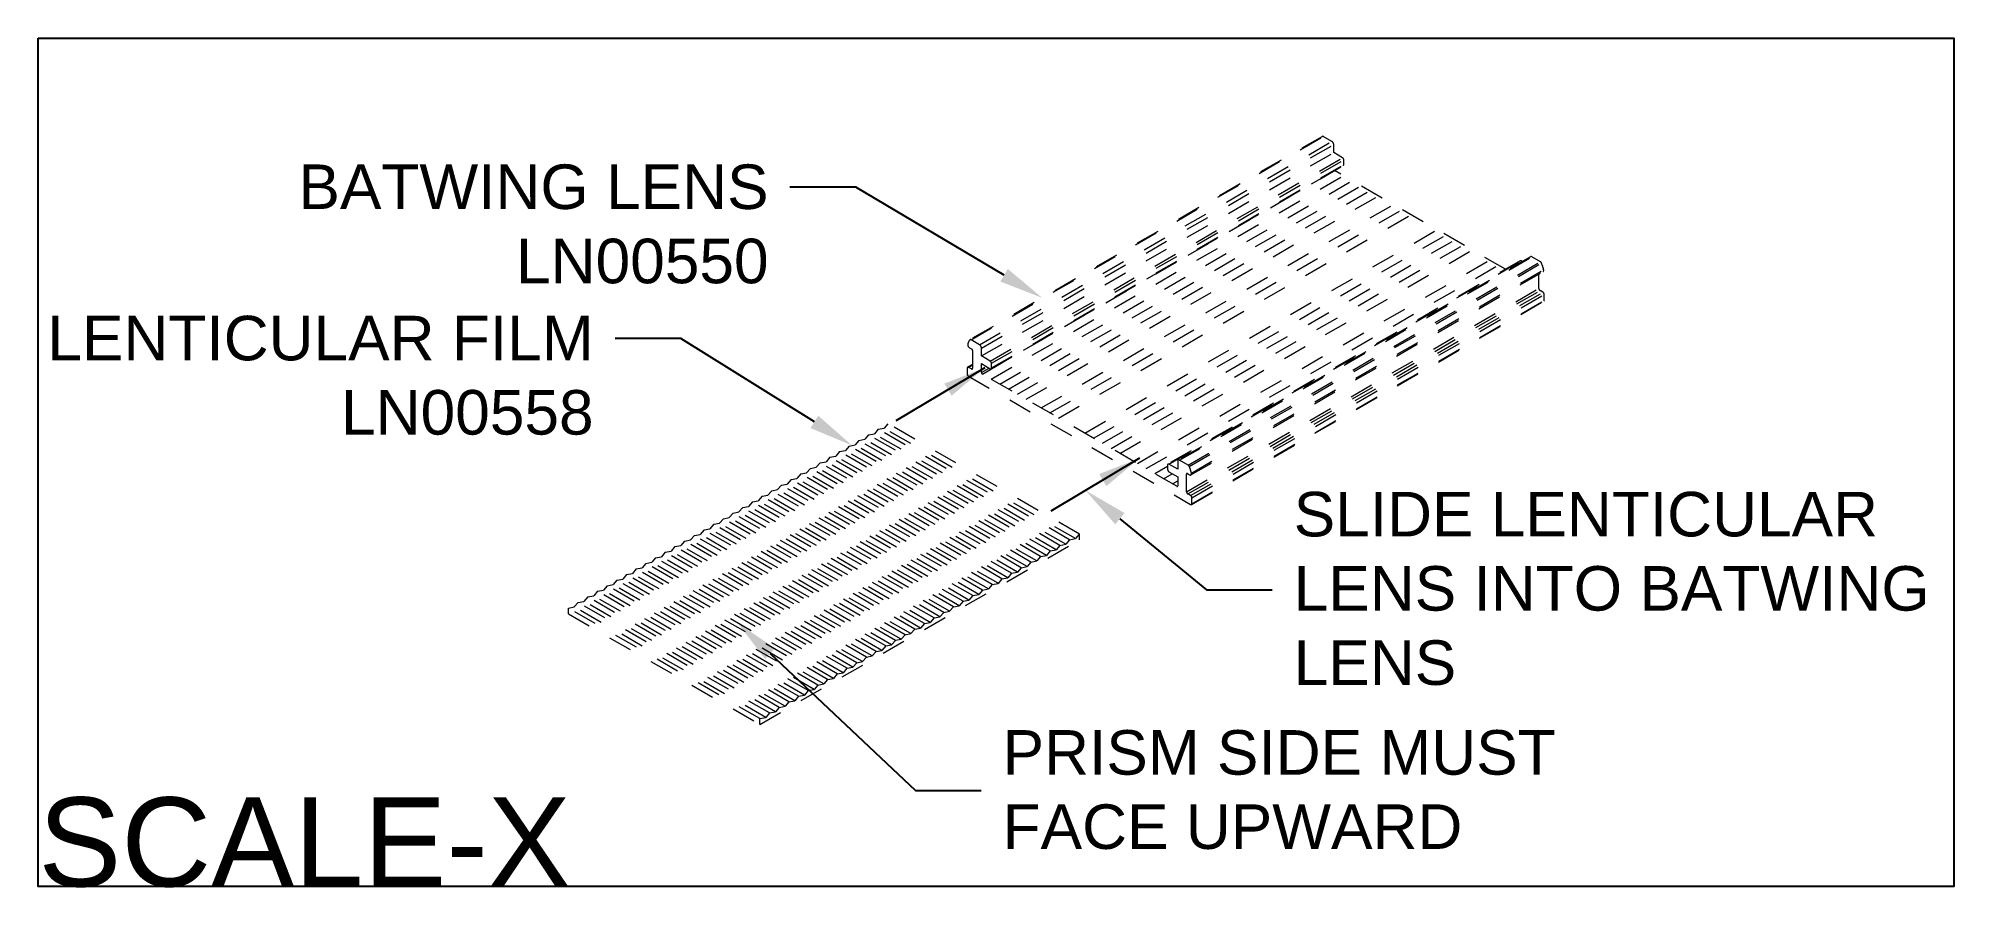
# Model space of a CAD drawing. Extents: x 0 to 8.06, y -3.58 to 0.
import ezdxf
from ezdxf import colors
from ezdxf.entities.mleader import LeaderData, LeaderLine
from ezdxf.math import Vec2, Vec3

# ---------------------------------------------------------------- set-up
doc = ezdxf.new("R2010")
doc.units = 0
doc.header["$LTSCALE"] = 0.5
doc.header["$MEASUREMENT"] = 0
doc.linetypes.add('HIDDEN2', pattern=[0.1875, 0.125, -0.0625])
doc.layers.get('0').update_dxf_attribs({"color": 255, "linetype": 'CONTINUOUS'})
doc.layers.add('FAB DWG', color=221, linetype='CONTINUOUS')
doc.layers.add('Lens', color=2, linetype='HIDDEN2', lineweight=13)
doc.layers.add('Text-Unprinted', color=131, linetype='CONTINUOUS', plot=False)
doc.styles.add('LSAD_Standard', font='arial.ttf')
doc.styles.get("Standard").update_dxf_attribs({"font": 'arial.ttf'})
doc.dimstyles.get("Standard").update_dxf_attribs({"dimtxt": 0.18, "dimasz": 0.18, "dimexe": 0.18, "dimexo": 0.0625, "dimgap": 0.09, "dimtad": 0, "dimtih": 1, "dimtoh": 1, "dimdec": 4, "dimzin": 0, "dimdsep": 46, "dimtxsty": 'Standard', "dimcen": 0.09, "dimadec": 0, "dimazin": 0, "dimtfac": 1, "dimtdec": 4, "dimtofl": 0, "dimtmove": 0, "dimatfit": 3, "dimfxl": 1, "dimtolj": 1, "dimtzin": 0, "dimarcsym": 0})

# ---------------------------------------------------------------- blocks, each defined once
blk = doc.blocks.new('*U7')
for p in [(-0.0235, 0.0041), (0.0235, 0.0041)]:
    blk.add_line(p, (0, -0.0041))
blk = doc.blocks.new('*U8')
at = {"layer": 'Lens', "color": 0, "linetype": 'ByBlock', "lineweight": -2, "transparency": 16777216}
for p in [(-0.5176, 0), (-0.4705, 0), (-0.4235, 0), (-0.3764, 0), (-0.3294, 0), (-0.2823, 0), (-0.2353, 0), (-0.1882, 0), (-0.1412, 0), (-0.0941, 0), (-0.0471, 0), (0, 0)]:
    blk.add_blockref('*U7', p, dxfattribs=at)
blk = doc.blocks.new('*U9')
for p in [(-0.0235, 0.0041), (0.0235, 0.0041)]:
    blk.add_line(p, (0, -0.0041))
blk = doc.blocks.new('*U10')
at = {"layer": 'Lens', "color": 0, "linetype": 'ByBlock', "lineweight": -2, "transparency": 16777216}
for p in [(-0.5176, 0), (-0.4705, 0), (-0.4235, 0), (-0.3764, 0), (-0.3294, 0), (-0.2823, 0), (-0.2353, 0), (-0.1882, 0), (-0.1412, 0), (-0.0941, 0), (-0.0471, 0), (0, 0)]:
    blk.add_blockref('*U9', p, dxfattribs=at)
blk = doc.blocks.new('*U5')
for p in [(-0.0235, 0.0041), (0.0235, 0.0041)]:
    blk.add_line(p, (0, -0.0041))
blk = doc.blocks.new('*U6')
at = {"layer": 'Lens', "color": 0, "linetype": 'ByBlock', "lineweight": -2, "transparency": 16777216}
for p in [(-0.5176, 0), (-0.4705, 0), (-0.4235, 0), (-0.3764, 0), (-0.3294, 0), (-0.2823, 0), (-0.2353, 0), (-0.1882, 0), (-0.1412, 0), (-0.0941, 0), (-0.0471, 0), (0, 0)]:
    blk.add_blockref('*U5', p, dxfattribs=at)
blk = doc.blocks.new('*U11')
for p in [(-0.0235, 0.0041), (0.0235, 0.0041)]:
    blk.add_line(p, (0, -0.0041))
blk = doc.blocks.new('*U0')
at = {"layer": 'Lens', "color": 0, "linetype": 'ByBlock', "lineweight": -2, "transparency": 16777216}
for p in [(-0.5176, 0), (-0.4705, 0), (-0.4235, 0), (-0.3764, 0), (-0.3294, 0), (-0.2823, 0), (-0.2353, 0), (-0.1882, 0), (-0.1412, 0), (-0.0941, 0), (-0.0471, 0), (0, 0)]:
    blk.add_blockref('*U11', p, dxfattribs=at)
blk = doc.blocks.new('*U1')
for p in [(-0.0235, 0.0041), (0.0235, 0.0041)]:
    blk.add_line(p, (0, -0.0041))
blk = doc.blocks.new('*U2')
at = {"layer": 'Lens', "color": 0, "linetype": 'ByBlock', "lineweight": -2, "transparency": 16777216}
for p in [(-0.3764, 0), (-0.3294, 0), (-0.2823, 0), (-0.2353, 0), (-0.1882, 0), (-0.1412, 0), (-0.0941, 0), (-0.0471, 0), (0, 0)]:
    blk.add_blockref('*U1', p, dxfattribs=at)
blk = doc.blocks.new('*U3')
for p in [(-0.0235, 0.0041), (0.0235, 0.0041)]:
    blk.add_line(p, (0, -0.0041))
blk = doc.blocks.new('*U4')
at = {"layer": 'Lens', "color": 0, "linetype": 'ByBlock', "lineweight": -2, "transparency": 16777216}
for p in [(-0.3764, 0), (-0.3294, 0), (-0.2823, 0), (-0.2353, 0), (-0.1882, 0), (-0.1412, 0), (-0.0941, 0), (-0.0471, 0), (0, 0)]:
    blk.add_blockref('*U3', p, dxfattribs=at)

msp = doc.modelspace()

# ---------------------------------------------------------------- linework, layer by layer
at = {"layer": 'Lens', "transparency": 16777216}
for p, q in [((5.4051, -0.4127), (3.9223, -1.2687)), ((3.9261, -1.2691), (5.4089, -0.4131)), ((3.962, -1.2898), (5.4448, -0.4338)), ((3.9701, -1.3038), (5.4529, -0.4478)), ((3.9701, -1.3374), (5.4529, -0.4814)), ((5.4448, -0.4338), (5.4089, -0.4131)), ((5.4529, -0.4814), (5.4529, -0.4478)), ((5.4901, -0.5029), (5.4529, -0.4814)), ((3.9739, -1.4132), (5.4567, -0.5571)), ((4.0072, -1.3589), (5.4901, -0.5029)), ((4.011, -1.3911), (5.4938, -0.5351)), ((4.0125, -1.3681), (5.4954, -0.512)), ((4.0125, -1.3877), (5.4954, -0.5317)), ((5.4567, -0.5571), (5.4562, -0.5568)), ((6.176, -0.9724), (5.4567, -0.5571)), ((5.4954, -0.5317), (5.4954, -0.512)), ((4.0107, -1.4344), (5.4936, -0.5784)), ((4.0476, -1.4557), (5.5304, -0.5997)), ((4.0844, -1.477), (5.5673, -0.621)), ((4.1213, -1.4983), (5.6041, -0.6422)), ((4.1581, -1.5195), (5.641, -0.6635)), ((4.2212, -1.556), (5.7041, -0.6999)), ((4.2581, -1.5772), (5.7409, -0.7212)), ((4.2949, -1.5985), (5.7778, -0.7425)), ((4.4055, -1.6623), (5.8883, -0.8063)), ((4.4423, -1.6836), (5.9252, -0.8276)), ((4.4792, -1.7049), (5.962, -0.8488)), ((4.516, -1.7261), (5.9989, -0.8701)), ((4.5529, -1.7474), (6.0357, -0.8914)), ((4.6266, -1.79), (6.1094, -0.9339)), ((4.6634, -1.8112), (6.1463, -0.9552)), ((6.2381, -0.9365), (4.7553, -1.7925)), ((4.759, -1.7929), (6.2419, -0.9369)), ((6.2814, -0.9195), (4.7986, -1.7755)), ((4.8043, -1.7761), (6.2871, -0.92)), ((4.8402, -1.7968), (6.323, -0.9408)), ((4.8447, -1.8021), (6.3275, -0.9461)), ((6.2466, -0.9396), (6.2419, -0.9369)), ((6.323, -0.9408), (6.2871, -0.92)), ((4.8517, -1.8381), (6.3346, -0.9821)), ((4.8538, -1.8302), (6.3367, -0.9741)), ((6.3161, -1.0526), (6.3161, -0.9927)), ((4.8332, -1.9086), (6.3161, -1.0526)), ((4.8386, -1.918), (6.3215, -1.062)), ((4.8506, -1.9249), (6.3335, -1.0689)), ((4.8544, -1.9626), (6.3373, -1.1066)), ((4.856, -1.9342), (6.3389, -1.0782)), ((4.856, -1.9591), (6.3389, -1.1031)), ((6.3335, -1.0689), (6.3215, -1.062)), ((6.3389, -1.1031), (6.3389, -1.0782)), ((3.962, -1.2898), (3.9261, -1.2691)), ((3.9203, -1.3031), (3.9293, -1.3083)), ((3.933, -1.3148), (3.933, -1.389)), ((3.9701, -1.3374), (3.9701, -1.3038)), ((4.0072, -1.3589), (3.9701, -1.3374)), ((3.9701, -1.3693), (4.0072, -1.3908)), ((3.9701, -1.4066), (3.9701, -1.3693)), ((4.0125, -1.3877), (4.0125, -1.3681)), ((3.9103, -1.3883), (3.9103, -1.4132)), ((3.933, -1.3726), (3.9119, -1.3848)), ((3.9157, -1.3852), (3.933, -1.3751)), ((3.9276, -1.3921), (3.9157, -1.3852)), ((3.9157, -1.4225), (4.8506, -1.9623)), ((3.9276, -1.3921), (3.933, -1.389)), ((3.9701, -1.4066), (4.0024, -1.388)), ((4.7924, -1.8857), (3.9739, -1.4132)), ((4.2599, -2.158), (3.4543, -1.6929)), ((4.2844, -2.1533), (3.4787, -1.6882)), ((4.3006, -2.1345), (3.495, -1.6694)), ((4.3251, -2.1298), (3.5195, -1.6647)), ((4.3414, -2.111), (3.5358, -1.6459)), ((4.3659, -2.1063), (3.5602, -1.6412)), ((4.3822, -2.0874), (3.5765, -1.6223)), ((4.1377, -2.2286), (3.332, -1.7635)), ((4.1621, -2.2239), (3.3565, -1.7588)), ((4.1784, -2.2051), (3.3728, -1.74)), ((4.2029, -2.2003), (3.3972, -1.7353)), ((4.2192, -2.1815), (3.4135, -1.7164)), ((4.2436, -2.1768), (3.438, -1.7117)), ((3.9991, -2.318), (3.1935, -1.8529)), ((4.0154, -2.2991), (3.2098, -1.834)), ((4.0399, -2.2944), (3.2342, -1.8294)), ((4.0562, -2.2756), (3.2505, -1.8105)), ((4.0806, -2.2709), (3.275, -1.8058)), ((4.0969, -2.2521), (3.2913, -1.787)), ((4.1214, -2.2474), (3.3157, -1.7823)), ((4.7003, -1.8325), (4.7537, -1.8017)), ((4.7371, -1.8538), (4.7732, -1.833)), ((4.7537, -1.796), (4.7537, -1.8156)), ((4.7962, -1.8143), (4.759, -1.7929)), ((4.759, -1.8248), (4.7962, -1.8462)), ((4.7962, -1.7807), (4.7962, -1.8143)), ((4.7962, -1.8462), (4.7962, -1.8835)), ((4.8402, -1.7968), (4.8043, -1.7761)), ((4.8332, -1.8345), (4.837, -1.8323)), ((4.8332, -1.9086), (4.8332, -1.8345)), ((4.837, -1.8323), (4.846, -1.8375)), ((3.8524, -2.3932), (3.0468, -1.9282)), ((3.8769, -2.3885), (3.0712, -1.9235)), ((3.8932, -2.3697), (3.0875, -1.9046)), ((3.8932, -2.3697), (3.0875, -1.9046)), ((3.9176, -2.365), (3.112, -1.8999)), ((3.9339, -2.3462), (3.1283, -1.8811)), ((3.9584, -2.3415), (3.1527, -1.8764)), ((3.9747, -2.3227), (3.169, -1.8576)), ((4.774, -1.8751), (4.7962, -1.8623)), ((4.7924, -1.8857), (4.7962, -1.8835)), ((4.7924, -1.8857), (4.7962, -1.8835)), ((4.8506, -1.9249), (4.8386, -1.918)), ((4.856, -1.9591), (4.856, -1.9342)), ((3.7302, -2.4638), (2.9245, -1.9987)), ((3.7546, -2.4591), (2.949, -1.994)), ((3.7709, -2.4403), (2.9653, -1.9752)), ((3.7954, -2.4356), (2.9897, -1.9705)), ((3.8117, -2.4168), (3.006, -1.9517)), ((3.8361, -2.4121), (3.0305, -1.947)), ((3.5672, -2.5579), (2.7615, -2.0928)), ((3.5916, -2.5532), (2.786, -2.0881)), ((3.6079, -2.5344), (2.8023, -2.0693)), ((3.6324, -2.5297), (2.8267, -2.0646)), ((3.6487, -2.5109), (2.843, -2.0458)), ((3.6731, -2.5062), (2.8675, -2.0411)), ((3.6894, -2.4873), (2.8838, -2.0223)), ((3.7139, -2.4826), (2.9082, -2.0176)), ((4.3822, -2.1119), (4.3822, -2.0874)), ((3.4449, -2.6285), (2.6393, -2.1634)), ((3.4694, -2.6238), (2.6637, -2.1587)), ((3.4857, -2.6049), (2.68, -2.1399)), ((3.5101, -2.6003), (2.7045, -2.1352)), ((3.5264, -2.5814), (2.7208, -2.1163)), ((3.5509, -2.5767), (2.7452, -2.1116)), ((3.0374, -2.8882), (4.3822, -2.1119)), ((3.2819, -2.7226), (2.4763, -2.2575)), ((3.3064, -2.7179), (2.5007, -2.2528)), ((3.3227, -2.6991), (2.517, -2.234)), ((3.3471, -2.6944), (2.5415, -2.2293)), ((3.3634, -2.6755), (2.5578, -2.2105)), ((3.3879, -2.6708), (2.5822, -2.2057)), ((3.4042, -2.652), (2.5985, -2.1869)), ((3.4042, -2.652), (2.5985, -2.1869)), ((3.4286, -2.6473), (2.623, -2.1822)), ((3.1597, -2.7931), (2.354, -2.3281)), ((3.1841, -2.7885), (2.3785, -2.3234)), ((3.2004, -2.7696), (2.3948, -2.3045)), ((3.2249, -2.7649), (2.4192, -2.2998)), ((3.2412, -2.7461), (2.4355, -2.281)), ((3.2656, -2.7414), (2.46, -2.2763)), ((3.0374, -2.8637), (2.2318, -2.3986)), ((3.0374, -2.8637), (2.2318, -2.3986)), ((2.2318, -2.4232), (2.2318, -2.3986)), ((3.0619, -2.859), (2.2562, -2.3939)), ((3.0782, -2.8402), (2.2725, -2.3751)), ((3.1026, -2.8355), (2.297, -2.3704)), ((3.1189, -2.8167), (2.3133, -2.3516)), ((3.1434, -2.812), (2.3377, -2.3469)), ((2.2318, -2.4232), (3.0374, -2.8882)), ((3.0374, -2.8882), (3.0374, -2.8637))]:
    msp.add_line(p, q, dxfattribs=at)
at = {"layer": 'Lens', "transparency": 16777216, "flags": 128}
msp.add_lwpolyline([(4.846, -1.8375), (4.8479, -1.8383), (4.8496, -1.8386), (4.8512, -1.8384), (4.8525, -1.8375), (4.8534, -1.8362), (4.854, -1.8345), (4.8541, -1.8325), (4.8538, -1.8302)], dxfattribs=at)
at = {"layer": 'Lens', "transparency": 16777216}
for centre, radius, start, end in [((5.4067, -0.416), 0.00369, 53.09437, 115.59517), ((5.4354, -0.4486), 0.0176, 2.60548, 57.39452), ((5.4839, -0.5126), 0.0115, 2.60548, 57.39452), ((5.4917, -0.5321), 0.0037, 305.01333, 6.29885), ((6.2397, -0.9399), 0.00378, 54.38242, 114.30712), ((6.2838, -0.9247), 0.00575, 54.38242, 114.30712), ((6.3168, -0.9505), 0.0116, 22.59741, 57.52205), ((6.1947, -1.0049), 0.1452, 12.2235, 23.8866), ((6.33, -0.9766), 0.00714, 310.38347, 20.29803), ((6.3278, -1.0521), 0.0117, 182.60603, 237.39448), ((6.3271, -1.0787), 0.0117, 2.60548, 57.39452), ((6.3351, -1.1035), 0.00376, 305.01333, 6.29885), ((3.9288, -1.289), 0.0165, 172.24436, 238.71443), ((3.955, -1.2978), 0.044, 139.42639, 165.37983), ((3.9239, -1.2718), 0.00345, 51.67393, 132.29601), ((3.9525, -1.3046), 0.0176, 2.60548, 57.39452), ((3.9248, -1.3152), 0.0082, 2.6052, 57.39454), ((4.001, -1.3686), 0.0115, 2.60548, 57.39452), ((3.9136, -1.3878), 0.00333, 50.79671, 189.21404), ((3.922, -1.4127), 0.0117, 182.60548, 237.39452), ((3.9297, -1.3895), 0.00333, 230.7965, 9.21273), ((3.9783, -1.4063), 0.0082, 182.60548, 237.39452), ((4.0093, -1.3882), 0.00328, 230.79671, 9.21404), ((4.757, -1.7954), 0.00328, 50.79671, 189.21404), ((4.7653, -1.815), 0.0115, 182.60548, 237.39452), ((4.8011, -1.7799), 0.005, 50.79672, 189.21404), ((4.8355, -1.8341), 0.00233, 50.79693, 189.21534), ((4.834, -1.8065), 0.0116, 22.59741, 57.52205), ((4.7119, -1.8609), 0.1452, 12.2235, 23.8866), ((4.7939, -1.8839), 0.00233, 230.79671, 9.21404), ((4.8449, -1.9081), 0.0117, 182.60603, 237.39448), ((4.8443, -1.9348), 0.0117, 2.60548, 57.39452), ((4.8527, -1.9597), 0.00333, 230.79671, 9.21404)]:
    msp.add_arc(centre, radius, start, end, dxfattribs=at)
at = {"layer": 'Text-Unprinted', "ltscale": 0.5, "transparency": 16777216}
msp.add_lwpolyline([(0, 0), (8.0627, 0), (8.0627, -3.5704), (0, -3.5704)], close=True, dxfattribs=at)

# ---------------------------------------------------------------- block references
at = {"layer": 'Lens', "transparency": 16777216, "rotation": 29.99731173362205}
for name, p in [('*U10', (3.5582, -1.6376)), ('*U0', (3.0692, -1.9199)), ('*U8', (4.3638, -2.1027)), ('*U4', (2.5802, -2.2022)), ('*U6', (3.8748, -2.385)), ('*U2', (3.3858, -2.6673))]:
    msp.add_blockref(name, p, dxfattribs=at)

# ---------------------------------------------------------------- texts
at = {"layer": 'Text-Unprinted', "ltscale": 0.5, "transparency": 16777216, "style": 'LSAD_Standard'}
msp.add_attdef('SCALE-X', (0, -3.5704), 'XEffectiveScaleFactor', height=0.375, dxfattribs=at)

# ---------------------------------------------------------------- leaders
at = {"layer": 'FAB DWG', "ltscale": 0.5, "transparency": 16777216}
for points in [[(3.9838, -1.3871), (3.6099, -1.6098)], [(4.6355, -1.7677), (4.2615, -1.9904)]]:
    msp.add_leader(points, dimstyle='Standard', override={"dimgap": 0.09, "dimtad": 0}, dxfattribs=at)
ml = msp.add_multileader_mtext('Standard', dxfattribs=at)
ml.set_content('\\A1;BATWING LENS\\PLN00550', color=256, style='LSAD_Standard')
ml.set_leader_properties()
ml.build(insert=Vec2(0, 0))
ml.multileader.update_dxf_attribs({"text_left_attachment_type": 2, "dogleg_length": 0.36, "arrow_head_size": 0.1875})
ctx = ml.context
ctx.base_point, ctx.char_height, ctx.arrow_head_size, ctx.landing_gap_size, ctx.plane_origin = Vec3(1.0376, -0.7847), 0.1875, 0.1875, 0.09, Vec3(5.4092, 14.7432)
ctx.left_attachment, ctx.text_align_type = 2, 2
notes = []
notes.append((ctx, [(1, (1, 1, 0), (3.4413, -0.6265), (-1, 0), 0.2772, [(0, [(4.2265, -1.0931)], 0, [])])]))
ctx.mtext.insert, ctx.mtext.width, ctx.mtext.defined_height, ctx.mtext.alignment, ctx.mtext.flow_direction = Vec3(3.0741, -0.5311), 2.524831, 0.6491, 3, 5
ml = msp.add_multileader_mtext('Standard', dxfattribs=at)
ml.set_content('\\A1;LENTICULAR FILM LN00558', color=256, style='LSAD_Standard')
ml.set_leader_properties()
ml.build(insert=Vec2(0, 0))
ml.multileader.update_dxf_attribs({"text_left_attachment_type": 2, "dogleg_length": 0.36, "arrow_head_size": 0.1875})
ctx = ml.context
ctx.base_point, ctx.char_height, ctx.arrow_head_size, ctx.landing_gap_size, ctx.plane_origin = Vec3(-0.0131, -1.4218), 0.1875, 0.1875, 0.09, Vec3(4.6085, 14.1222)
ctx.left_attachment, ctx.text_align_type = 2, 2
notes.append((ctx, [(1, (1, 1, 0), (2.7048, -1.2635), (-1, 0), 0.2772, [(0, [(3.4257, -1.7141)], 0, [])])]))
ctx.mtext.insert, ctx.mtext.width, ctx.mtext.defined_height, ctx.mtext.alignment, ctx.mtext.flow_direction = Vec3(2.3375, -1.1682), 2.294245, 0.6491, 3, 5
ml = msp.add_multileader_mtext('Standard', dxfattribs=at)
ml.set_content('\\A1;SLIDE LENTICULAR LENS INTO BATWING LENS', color=256, style='LSAD_Standard')
ml.set_leader_properties()
ml.build(insert=Vec2(0, 0))
ml.multileader.update_dxf_attribs({"text_left_attachment_type": 2, "dogleg_length": 0.36, "arrow_head_size": 0.1875})
ctx = ml.context
ctx.base_point, ctx.char_height, ctx.arrow_head_size, ctx.landing_gap_size, ctx.plane_origin = Vec3(5.1944, -2.322), 0.1875, 0.1875, 0.09, Vec3(8.7328, 14.466)
ctx.left_attachment = 2
notes.append((ctx, [(0, (1, 1, 0), (4.9171, -2.322), (1, 0), 0.2772, [(0, [(4.408, -1.9032)], 0, [])])]))
ctx.mtext.insert, ctx.mtext.width, ctx.mtext.defined_height, ctx.mtext.flow_direction = Vec3(5.2844, -1.9093), 2.778302, 0.3553, 5
ml = msp.add_multileader_mtext('Standard', dxfattribs=at)
ml.set_content('\\A1;PRISM SIDE MUST FACE UPWARD', color=256, style='LSAD_Standard')
ml.set_leader_properties()
ml.build(insert=Vec2(0, 0))
ml.multileader.update_dxf_attribs({"text_left_attachment_type": 2, "dogleg_length": 0.36, "arrow_head_size": 0.1875})
ctx = ml.context
ctx.base_point, ctx.char_height, ctx.arrow_head_size, ctx.landing_gap_size, ctx.plane_origin = Vec3(3.9691, -3.1672), 0.1875, 0.1875, 0.09, Vec3(2.252, 10.9792)
ctx.left_attachment = 2
notes.append((ctx, [(0, (1, 1, 0), (3.6919, -3.1672), (1, 0), 0.2772, [(0, [(2.9443, -2.4618)], 0, [])])]))
ctx.mtext.insert, ctx.mtext.width, ctx.mtext.defined_height, ctx.mtext.flow_direction = Vec3(4.0591, -2.9124), 2.413702, 0.658, 5
for ctx, leaders in notes:
    for number, flags, end, landing, length, lines in leaders:
        leader = LeaderData()
        leader.index, (leader.has_last_leader_line, leader.has_dogleg_vector, leader.attachment_direction) = number, flags
        leader.last_leader_point, leader.dogleg_vector, leader.dogleg_length = Vec3(end), Vec3(landing), length
        for number, points, colour, breaks in lines:
            line = LeaderLine()
            line.index, line.vertices, line.color, line.breaks = number, Vec3.list(points), colors.encode_raw_color(colour), breaks
            leader.lines.append(line)
        ctx.leaders.append(leader)

doc.saveas('drawing.dxf')
